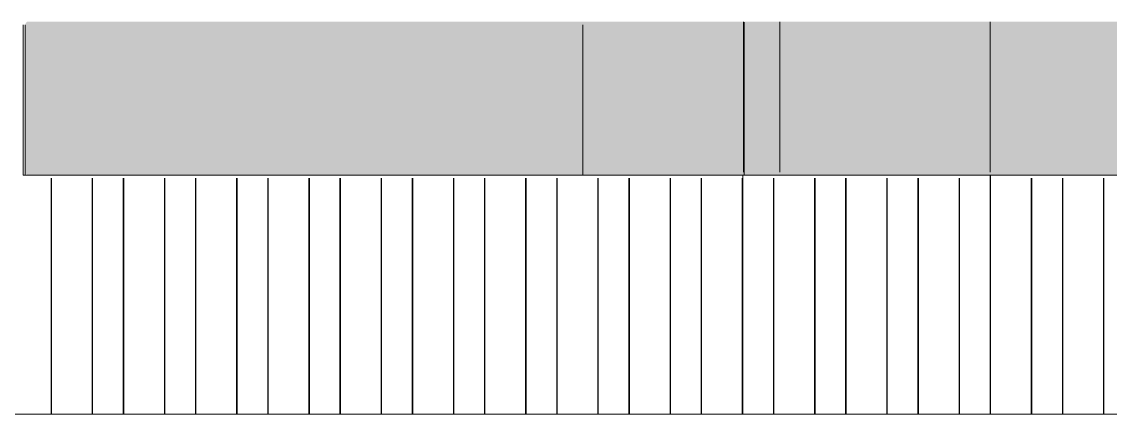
# Model space of a CAD drawing. Header units: millimetres. Extents: x 0 to 84100, y 0 to 59400.
# Drawn here: x 27061 to 30615, y 17710 to 18990 of the extents above; entities that cross this region are included whole.
import ezdxf

# ---------------------------------------------------------------- set-up
doc = ezdxf.new("R2010")
doc.units = ezdxf.units.MM
doc.layers.add('10_見えがかり', color=7, linetype='Continuous', lineweight=13)
doc.layers.add('12_見えがかり（ガラス）', color=5, linetype='Continuous', lineweight=9)

msp = doc.modelspace()

# ---------------------------------------------------------------- hatches: boundary and pattern name
at = {"layer": '12_見えがかり（ガラス）', "true_color": 0xdce9f2}
msp.add_hatch(color=8, dxfattribs=at).paths.add_polyline_path([(33129, 18989.7), (33134, 18984.7), (33134, 18494.7), (33129, 18489.7), (27079, 18489.7), (27074, 18494.7), (27074, 18984.7), (27079, 18989.7)])

# ---------------------------------------------------------------- linework, layer by layer
at = {"layer": '10_見えがかり'}
for points in [[(27065.8, 18489.7), (27065.8, 18979.7)], [(28892.6, 18489.7), (28892.6, 18979.7)], [(28892.6, 18489.7), (28892.6, 18979.7)], [(29417.7, 18499.7), (29417.7, 18989.7)], [(29419.5, 18499.1), (29419.5, 18988.8)], [(29419.5, 18489.7), (29419.5, 18979.7)], [(29536.5, 18499.7), (29536.5, 18989.7)], [(30222.1, 18499.6), (30222.1, 18989.5)], [(27065.8, 18489.7), (33133.8, 18489.7)], [(27291.1, 18489.7), (27156.8, 18489.7)], [(27156.8, 18489.7), (27158.3, 18489.7)], [(27156.8, 18479.7), (27156.8, 17709.7)], [(27292.6, 18489.7), (27158.3, 18489.7)], [(27158.3, 17709.7), (27158.3, 18479.7)], [(27291.1, 18489.7), (27292.6, 18489.7)], [(27291.1, 18479.7), (27291.1, 17709.7)], [(27292.6, 18479.7), (27292.6, 17709.7)], [(27526.9, 18489.7), (27392.6, 18489.7)], [(27392.6, 18489.7), (27394.2, 18489.7)], [(27392.6, 18479.7), (27392.6, 17709.7)], [(27528.5, 18489.7), (27394.2, 18489.7)], [(27394.2, 17709.7), (27394.2, 18479.7)], [(27526.9, 18489.7), (27528.5, 18489.7)], [(27526.9, 18479.7), (27526.9, 17709.7)], [(27528.5, 18479.7), (27528.5, 17709.7)], [(27762.7, 18489.7), (27628.4, 18489.7)], [(27628.4, 18489.7), (27630, 18489.7)], [(27628.4, 18479.7), (27628.4, 17709.7)], [(27764.3, 18489.7), (27630, 18489.7)], [(27630, 17709.7), (27630, 18479.7)], [(27762.7, 18489.7), (27764.3, 18489.7)], [(27762.7, 18479.7), (27762.7, 17709.7)], [(27764.3, 18479.7), (27764.3, 17709.7)], [(27998.6, 18489.7), (27864.3, 18489.7)], [(27864.3, 18489.7), (27865.8, 18489.7)], [(27864.3, 18479.7), (27864.3, 17709.7)], [(28000.1, 18489.7), (27865.8, 18489.7)], [(27865.8, 17709.7), (27865.8, 18479.7)], [(27998.6, 18489.7), (28000.1, 18489.7)], [(27998.6, 18479.7), (27998.6, 17709.7)], [(28000.1, 18479.7), (28000.1, 17709.7)], [(28234.4, 18489.7), (28100.1, 18489.7)], [(28100.1, 18489.7), (28101.6, 18489.7)], [(28100.1, 18479.7), (28100.1, 17709.7)], [(28235.9, 18489.7), (28101.6, 18489.7)], [(28101.6, 17709.7), (28101.6, 18479.7)], [(28234.4, 18489.7), (28235.9, 18489.7)], [(28234.4, 18479.7), (28234.4, 17709.7)], [(28235.9, 18479.7), (28235.9, 17709.7)], [(28470.2, 18489.7), (28335.9, 18489.7)], [(28335.9, 18489.7), (28337.4, 18489.7)], [(28335.9, 18479.7), (28335.9, 17709.7)], [(28471.7, 18489.7), (28337.4, 18489.7)], [(28337.4, 17709.7), (28337.4, 18479.7)], [(28470.2, 18489.7), (28471.7, 18489.7)], [(28470.2, 18479.7), (28470.2, 17709.7)], [(28471.7, 18479.7), (28471.7, 17709.7)], [(28706, 18489.7), (28571.7, 18489.7)], [(28571.7, 18489.7), (28573.3, 18489.7)], [(28571.7, 18479.7), (28571.7, 17709.7)], [(28707.5, 18489.7), (28573.3, 18489.7)], [(28573.3, 17709.7), (28573.3, 18479.7)], [(28706, 18489.7), (28707.5, 18489.7)], [(28706, 18479.7), (28706, 17709.7)], [(28707.5, 18479.7), (28707.5, 17709.7)], [(28941.8, 18489.7), (28807.5, 18489.7)], [(28807.5, 18489.7), (28809.1, 18489.7)], [(28807.5, 18479.7), (28807.5, 17709.7)], [(28943.4, 18489.7), (28809.1, 18489.7)], [(28809.1, 17709.7), (28809.1, 18479.7)], [(28941.8, 18489.7), (28943.4, 18489.7)], [(28941.8, 18479.7), (28941.8, 17709.7)], [(28943.4, 18479.7), (28943.4, 17709.7)], [(29177.6, 18489.7), (29043.4, 18489.7)], [(29043.4, 18489.7), (29044.9, 18489.7)], [(29043.4, 18479.7), (29043.4, 17709.7)], [(29179.2, 18489.7), (29044.9, 18489.7)], [(29044.9, 17709.7), (29044.9, 18479.7)], [(29177.6, 18489.7), (29179.2, 18489.7)], [(29177.6, 18479.7), (29177.6, 17709.7)], [(29179.2, 18479.7), (29179.2, 17709.7)], [(29413.5, 18489.7), (29279.2, 18489.7)], [(29279.2, 18489.7), (29280.7, 18489.7)], [(29279.2, 18479.7), (29279.2, 17709.7)], [(29415, 18489.7), (29280.7, 18489.7)], [(29280.7, 17709.7), (29280.7, 18479.7)], [(29413.5, 18489.7), (29415, 18489.7)], [(29413.5, 18479.7), (29413.5, 17709.7)], [(29415, 18489.7), (29415, 17709.7)], [(29649.3, 18489.7), (29515, 18489.7)], [(29515, 18489.7), (29516.5, 18489.7)], [(29515, 18479.7), (29515, 17709.7)], [(29650.8, 18489.7), (29516.5, 18489.7)], [(29516.5, 17709.7), (29516.5, 18479.7)], [(29649.3, 18489.7), (29650.8, 18489.7)], [(29649.3, 18479.7), (29649.3, 17709.7)], [(29650.8, 18479.7), (29650.8, 17709.7)], [(29885.1, 18489.7), (29750.8, 18489.7)], [(29750.8, 18489.7), (29752.3, 18489.7)], [(29750.8, 18479.7), (29750.8, 17709.7)], [(29886.6, 18489.7), (29752.3, 18489.7)], [(29752.3, 17709.7), (29752.3, 18479.7)], [(29885.1, 18489.7), (29886.6, 18489.7)], [(29885.1, 18479.7), (29885.1, 17709.7)], [(29886.6, 18479.7), (29886.6, 17709.7)], [(30120.9, 18489.7), (29986.6, 18489.7)], [(29986.6, 18489.7), (29988.2, 18489.7)], [(29986.6, 18479.7), (29986.6, 17709.7)], [(30122.4, 18489.7), (29988.2, 18489.7)], [(29988.2, 17709.7), (29988.2, 18479.7)], [(30120.9, 18489.7), (30122.4, 18489.7)], [(30120.9, 18479.7), (30120.9, 17709.7)], [(30122.4, 18479.7), (30122.4, 17709.7)], [(30356.7, 18489.7), (30222.4, 18489.7)], [(30222.4, 18489.7), (30222.4, 17709.7)], [(30222.4, 18489.7), (30224, 18489.7)], [(30358.3, 18489.7), (30224, 18489.7)], [(30224, 17709.7), (30224, 18489.7)], [(30356.7, 18489.7), (30358.3, 18489.7)], [(30356.7, 18479.7), (30356.7, 17709.7)], [(30358.3, 18479.7), (30358.3, 17709.7)], [(30592.5, 18489.7), (30458.3, 18489.7)], [(30458.3, 18489.7), (30459.8, 18489.7)], [(30458.3, 18479.7), (30458.3, 17709.7)], [(30594.1, 18489.7), (30459.8, 18489.7)], [(30459.8, 17709.7), (30459.8, 18479.7)], [(30592.5, 18489.7), (30594.1, 18489.7)], [(30592.5, 18479.7), (30592.5, 17709.7)], [(30594.1, 18479.7), (30594.1, 17709.7)], [(26160.6, 17709.7), (34570.2, 17709.7)], [(27156.8, 17709.7), (27291.1, 17709.7)], [(27392.6, 17709.7), (27526.9, 17709.7)], [(27628.4, 17709.7), (27762.7, 17709.7)], [(27864.3, 17709.7), (27998.6, 17709.7)], [(28100.1, 17709.7), (28234.4, 17709.7)], [(28335.9, 17709.7), (28470.2, 17709.7)], [(28571.7, 17709.7), (28706, 17709.7)], [(28807.5, 17709.7), (28941.8, 17709.7)], [(29043.4, 17709.7), (29177.6, 17709.7)], [(29279.2, 17709.7), (29413.5, 17709.7)], [(29515, 17709.7), (29649.3, 17709.7)], [(29750.8, 17709.7), (29885.1, 17709.7)], [(29986.6, 17709.7), (30120.9, 17709.7)], [(30222.4, 17709.7), (30356.7, 17709.7)], [(30458.3, 17709.7), (30592.5, 17709.7)]]:
    msp.add_lwpolyline(points, dxfattribs=at)
at = {"layer": '12_見えがかり（ガラス）'}
for points in [[(27071.9, 18489.7), (27071.9, 18979.7)], [(33129.9, 18489.7), (27071.9, 18489.7)], [(29954, 18489.7), (33133, 18489.7)]]:
    msp.add_lwpolyline(points, dxfattribs=at)

doc.saveas('drawing.dxf')
